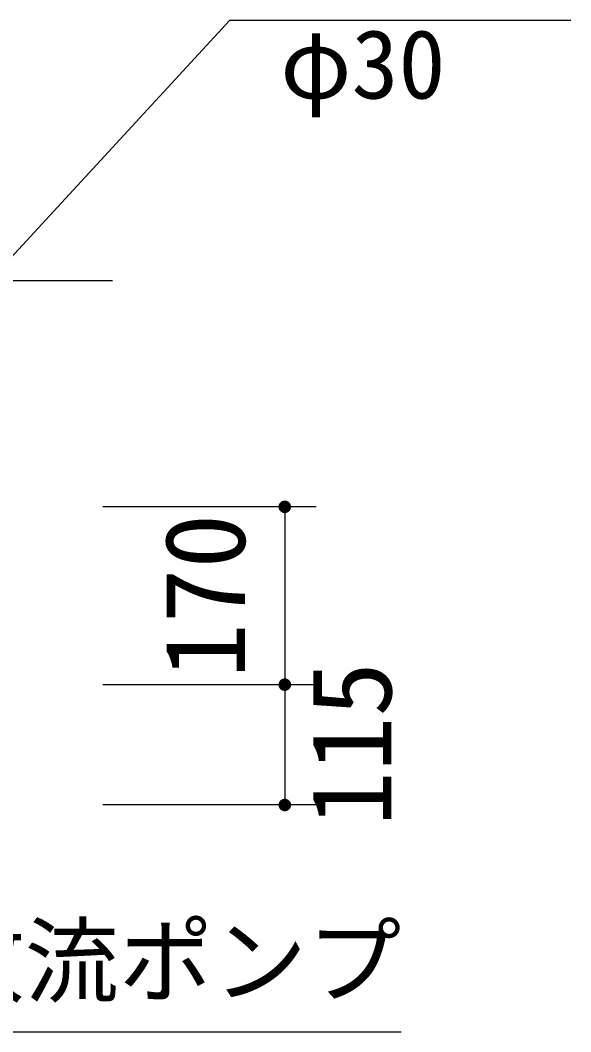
# Model space of a CAD drawing. Units: millimetres, scale not verified. Extents: x -8910 to 8910, y -6308 to 6308.
# Drawn here: x -2867 to -2340, y -2532 to -1565 of the extents above; entities that cross this region are included whole.
import ezdxf
from ezdxf.enums import TextEntityAlignment as Align

# ---------------------------------------------------------------- set-up
doc = ezdxf.new("R2010")
doc.units = ezdxf.units.MM
doc.header["$LTSCALE"] = 30
doc.linetypes.add('CHAIN2', pattern=[12, 9, -1, 1, -1])
doc.layers.add('0-3_空気管', color=3, linetype='Continuous', lineweight=25)
doc.layers.add('0-E_0E', color=3, linetype='Continuous', lineweight=25)
doc.styles.add('ＭＳ ゴシック', font='')
doc.styles.get('ＭＳ ゴシック').set_extended_font_data('MS Gothic')

msp = doc.modelspace()

# ---------------------------------------------------------------- linework, layer by layer
at = {"layer": '0-3_空気管', "color": 2}
for p, q in [((-2583.73, -2030.48), (-2787.61, -2030.48)), ((-2613.73, -2030.48), (-2613.73, -2200.48)), ((-2583.73, -2200.48), (-2787.61, -2200.48)), ((-2613.73, -2200.48), (-2613.73, -2315.48)), ((-2583.73, -2315.48), (-2787.61, -2315.48))]:
    msp.add_line(p, q, dxfattribs=at)
at = {"layer": '0-3_空気管', "color": 5}
for points in [[(-2619.72, -2030.1), (-2613.73, -2030.48), (-2619.73, -2030.48)], [(-2619.63, -2029.35), (-2613.73, -2030.48), (-2619.72, -2030.1)], [(-2619.44, -2028.62), (-2613.73, -2030.48), (-2619.63, -2029.35)], [(-2619.16, -2027.92), (-2613.73, -2030.48), (-2619.44, -2028.62)], [(-2618.8, -2027.26), (-2613.73, -2030.48), (-2619.16, -2027.92)], [(-2618.36, -2026.65), (-2613.73, -2030.48), (-2618.8, -2027.26)], [(-2617.84, -2026.1), (-2613.73, -2030.48), (-2618.36, -2026.65)], [(-2617.26, -2025.62), (-2613.73, -2030.48), (-2617.84, -2026.1)], [(-2617.26, -2025.62), (-2613.73, -2024.48), (-2613.73, -2030.48)], [(-2616.62, -2025.22), (-2613.73, -2024.48), (-2617.26, -2025.62)], [(-2615.94, -2024.9), (-2613.73, -2024.48), (-2616.62, -2025.22)], [(-2615.23, -2024.66), (-2613.73, -2024.48), (-2615.94, -2024.9)], [(-2614.48, -2024.52), (-2613.73, -2024.48), (-2615.23, -2024.66)], [(-2613.73, -2024.48), (-2607.73, -2030.48), (-2613.73, -2030.48)], [(-2613.36, -2024.49), (-2607.73, -2030.48), (-2613.73, -2024.48)], [(-2612.61, -2024.58), (-2607.73, -2030.48), (-2613.36, -2024.49)], [(-2611.88, -2024.77), (-2607.73, -2030.48), (-2612.61, -2024.58)], [(-2611.88, -2024.77), (-2607.78, -2029.72), (-2607.73, -2030.48)], [(-2611.18, -2025.05), (-2607.78, -2029.72), (-2611.88, -2024.77)], [(-2611.18, -2025.05), (-2607.92, -2028.98), (-2607.78, -2029.72)], [(-2610.52, -2025.41), (-2607.92, -2028.98), (-2611.18, -2025.05)], [(-2610.52, -2025.41), (-2608.15, -2028.27), (-2607.92, -2028.98)], [(-2609.91, -2025.85), (-2608.15, -2028.27), (-2610.52, -2025.41)], [(-2609.91, -2025.85), (-2608.48, -2027.59), (-2608.15, -2028.27)], [(-2609.36, -2026.37), (-2608.48, -2027.59), (-2609.91, -2025.85)], [(-2609.36, -2026.37), (-2608.88, -2026.95), (-2608.48, -2027.59)], [(-2619.73, -2030.48), (-2615.59, -2036.18), (-2619.69, -2031.23)], [(-2619.73, -2030.48), (-2614.86, -2036.37), (-2615.59, -2036.18)], [(-2613.73, -2030.48), (-2614.86, -2036.37), (-2619.73, -2030.48)], [(-2619.69, -2031.23), (-2616.29, -2035.91), (-2619.54, -2031.97)], [(-2619.69, -2031.23), (-2615.59, -2036.18), (-2616.29, -2035.91)], [(-2619.54, -2031.97), (-2616.95, -2035.54), (-2619.31, -2032.68)], [(-2619.54, -2031.97), (-2616.29, -2035.91), (-2616.95, -2035.54)], [(-2619.31, -2032.68), (-2617.56, -2035.1), (-2618.99, -2033.37)], [(-2619.31, -2032.68), (-2616.95, -2035.54), (-2617.56, -2035.1)], [(-2618.99, -2033.37), (-2618.11, -2034.58), (-2618.59, -2034)], [(-2618.99, -2033.37), (-2617.56, -2035.1), (-2618.11, -2034.58)], [(-2613.73, -2030.48), (-2614.11, -2036.46), (-2614.86, -2036.37)], [(-2613.73, -2030.48), (-2613.73, -2036.48), (-2614.11, -2036.46)], [(-2613.73, -2030.48), (-2612.98, -2036.43), (-2613.73, -2036.48)], [(-2613.73, -2030.48), (-2612.24, -2036.29), (-2612.98, -2036.43)], [(-2613.73, -2030.48), (-2611.52, -2036.05), (-2612.24, -2036.29)], [(-2613.73, -2030.48), (-2610.84, -2035.73), (-2611.52, -2036.05)], [(-2613.73, -2030.48), (-2610.21, -2035.33), (-2610.84, -2035.73)], [(-2613.73, -2030.48), (-2609.63, -2034.85), (-2610.21, -2035.33)], [(-2607.73, -2030.48), (-2609.63, -2034.85), (-2613.73, -2030.48)], [(-2607.73, -2030.48), (-2609.11, -2034.3), (-2609.63, -2034.85)], [(-2607.73, -2030.48), (-2608.67, -2033.69), (-2609.11, -2034.3)], [(-2607.73, -2030.48), (-2608.3, -2033.03), (-2608.67, -2033.69)], [(-2607.73, -2030.48), (-2608.03, -2032.33), (-2608.3, -2033.03)], [(-2607.73, -2030.48), (-2607.84, -2031.6), (-2608.03, -2032.33)], [(-2607.73, -2030.48), (-2607.74, -2030.85), (-2607.84, -2031.6)], [(-2617.26, -2195.62), (-2613.73, -2194.48), (-2613.73, -2200.48)], [(-2616.62, -2195.22), (-2613.73, -2194.48), (-2617.26, -2195.62)], [(-2615.94, -2194.9), (-2613.73, -2194.48), (-2616.62, -2195.22)], [(-2615.23, -2194.66), (-2613.73, -2194.48), (-2615.94, -2194.9)], [(-2614.48, -2194.52), (-2613.73, -2194.48), (-2615.23, -2194.66)], [(-2613.73, -2194.48), (-2607.73, -2200.48), (-2613.73, -2200.48)], [(-2613.36, -2194.49), (-2607.73, -2200.48), (-2613.73, -2194.48)], [(-2612.61, -2194.58), (-2607.73, -2200.48), (-2613.36, -2194.49)], [(-2612.61, -2194.58), (-2607.78, -2199.72), (-2607.73, -2200.48)], [(-2611.88, -2194.77), (-2607.78, -2199.72), (-2612.61, -2194.58)], [(-2611.88, -2194.77), (-2607.92, -2198.98), (-2607.78, -2199.72)], [(-2611.18, -2195.05), (-2607.92, -2198.98), (-2611.88, -2194.77)], [(-2619.72, -2200.1), (-2613.73, -2200.48), (-2619.73, -2200.48)], [(-2619.73, -2200.48), (-2614.86, -2206.37), (-2619.69, -2201.23)], [(-2619.73, -2200.48), (-2614.11, -2206.46), (-2614.86, -2206.37)], [(-2613.73, -2200.48), (-2614.11, -2206.46), (-2619.73, -2200.48)], [(-2619.63, -2199.35), (-2613.73, -2200.48), (-2619.72, -2200.1)], [(-2619.69, -2201.23), (-2615.59, -2206.18), (-2619.54, -2201.97)], [(-2619.69, -2201.23), (-2614.86, -2206.37), (-2615.59, -2206.18)], [(-2619.44, -2198.62), (-2613.73, -2200.48), (-2619.63, -2199.35)], [(-2619.54, -2201.97), (-2616.29, -2205.91), (-2619.31, -2202.68)], [(-2619.54, -2201.97), (-2615.59, -2206.18), (-2616.29, -2205.91)], [(-2619.16, -2197.92), (-2613.73, -2200.48), (-2619.44, -2198.62)], [(-2619.31, -2202.68), (-2616.95, -2205.54), (-2618.99, -2203.37)], [(-2619.31, -2202.68), (-2616.29, -2205.91), (-2616.95, -2205.54)], [(-2618.8, -2197.26), (-2613.73, -2200.48), (-2619.16, -2197.92)], [(-2618.99, -2203.37), (-2617.56, -2205.1), (-2618.59, -2204)], [(-2618.99, -2203.37), (-2616.95, -2205.54), (-2617.56, -2205.1)], [(-2618.36, -2196.65), (-2613.73, -2200.48), (-2618.8, -2197.26)], [(-2618.59, -2204), (-2617.56, -2205.1), (-2618.11, -2204.58)], [(-2617.84, -2196.1), (-2613.73, -2200.48), (-2618.36, -2196.65)], [(-2617.26, -2195.62), (-2613.73, -2200.48), (-2617.84, -2196.1)], [(-2613.73, -2200.48), (-2613.73, -2206.48), (-2614.11, -2206.46)], [(-2613.73, -2200.48), (-2612.98, -2206.43), (-2613.73, -2206.48)], [(-2613.73, -2200.48), (-2612.24, -2206.29), (-2612.98, -2206.43)], [(-2613.73, -2200.48), (-2611.52, -2206.05), (-2612.24, -2206.29)], [(-2613.73, -2200.48), (-2610.84, -2205.73), (-2611.52, -2206.05)], [(-2613.73, -2200.48), (-2610.21, -2205.33), (-2610.84, -2205.73)], [(-2613.73, -2200.48), (-2609.63, -2204.85), (-2610.21, -2205.33)], [(-2607.73, -2200.48), (-2609.63, -2204.85), (-2613.73, -2200.48)], [(-2611.18, -2195.05), (-2608.15, -2198.27), (-2607.92, -2198.98)], [(-2610.52, -2195.41), (-2608.15, -2198.27), (-2611.18, -2195.05)], [(-2610.52, -2195.41), (-2608.48, -2197.59), (-2608.15, -2198.27)], [(-2609.91, -2195.85), (-2608.48, -2197.59), (-2610.52, -2195.41)], [(-2609.91, -2195.85), (-2608.88, -2196.95), (-2608.48, -2197.59)], [(-2609.36, -2196.37), (-2608.88, -2196.95), (-2609.91, -2195.85)], [(-2607.73, -2200.48), (-2609.11, -2204.3), (-2609.63, -2204.85)], [(-2607.73, -2200.48), (-2608.67, -2203.69), (-2609.11, -2204.3)], [(-2607.73, -2200.48), (-2608.3, -2203.03), (-2608.67, -2203.69)], [(-2607.73, -2200.48), (-2608.03, -2202.33), (-2608.3, -2203.03)], [(-2607.73, -2200.48), (-2607.84, -2201.6), (-2608.03, -2202.33)], [(-2607.73, -2200.48), (-2607.74, -2200.85), (-2607.84, -2201.6)], [(-2617.26, -2310.62), (-2613.73, -2315.48), (-2617.84, -2311.1)], [(-2617.26, -2310.62), (-2613.73, -2309.48), (-2613.73, -2315.48)], [(-2616.62, -2310.22), (-2613.73, -2309.48), (-2617.26, -2310.62)], [(-2615.94, -2309.9), (-2613.73, -2309.48), (-2616.62, -2310.22)], [(-2615.23, -2309.66), (-2613.73, -2309.48), (-2615.94, -2309.9)], [(-2614.48, -2309.52), (-2613.73, -2309.48), (-2615.23, -2309.66)], [(-2613.73, -2309.48), (-2607.73, -2315.48), (-2613.73, -2315.48)], [(-2613.36, -2309.49), (-2607.73, -2315.48), (-2613.73, -2309.48)], [(-2612.61, -2309.58), (-2607.73, -2315.48), (-2613.36, -2309.49)], [(-2612.61, -2309.58), (-2607.78, -2314.72), (-2607.73, -2315.48)], [(-2611.88, -2309.77), (-2607.78, -2314.72), (-2612.61, -2309.58)], [(-2611.88, -2309.77), (-2607.92, -2313.98), (-2607.78, -2314.72)], [(-2611.18, -2310.05), (-2607.92, -2313.98), (-2611.88, -2309.77)], [(-2611.18, -2310.05), (-2608.15, -2313.27), (-2607.92, -2313.98)], [(-2610.52, -2310.41), (-2608.15, -2313.27), (-2611.18, -2310.05)], [(-2610.52, -2310.41), (-2608.48, -2312.59), (-2608.15, -2313.27)], [(-2609.91, -2310.85), (-2608.48, -2312.59), (-2610.52, -2310.41)], [(-2619.72, -2315.1), (-2613.73, -2315.48), (-2619.73, -2315.48)], [(-2619.73, -2315.48), (-2614.86, -2321.37), (-2619.69, -2316.23)], [(-2619.73, -2315.48), (-2614.11, -2321.46), (-2614.86, -2321.37)], [(-2613.73, -2315.48), (-2614.11, -2321.46), (-2619.73, -2315.48)], [(-2619.63, -2314.35), (-2613.73, -2315.48), (-2619.72, -2315.1)], [(-2619.69, -2316.23), (-2615.59, -2321.18), (-2619.54, -2316.97)], [(-2619.69, -2316.23), (-2614.86, -2321.37), (-2615.59, -2321.18)], [(-2619.44, -2313.62), (-2613.73, -2315.48), (-2619.63, -2314.35)], [(-2619.54, -2316.97), (-2616.29, -2320.91), (-2619.31, -2317.68)], [(-2619.54, -2316.97), (-2615.59, -2321.18), (-2616.29, -2320.91)], [(-2619.16, -2312.92), (-2613.73, -2315.48), (-2619.44, -2313.62)], [(-2619.31, -2317.68), (-2616.95, -2320.54), (-2618.99, -2318.37)], [(-2619.31, -2317.68), (-2616.29, -2320.91), (-2616.95, -2320.54)], [(-2618.8, -2312.26), (-2613.73, -2315.48), (-2619.16, -2312.92)], [(-2618.99, -2318.37), (-2617.56, -2320.1), (-2618.59, -2319)], [(-2618.99, -2318.37), (-2616.95, -2320.54), (-2617.56, -2320.1)], [(-2618.36, -2311.65), (-2613.73, -2315.48), (-2618.8, -2312.26)], [(-2618.59, -2319), (-2617.56, -2320.1), (-2618.11, -2319.58)], [(-2617.84, -2311.1), (-2613.73, -2315.48), (-2618.36, -2311.65)], [(-2613.73, -2315.48), (-2613.73, -2321.48), (-2614.11, -2321.46)], [(-2613.73, -2315.48), (-2612.98, -2321.43), (-2613.73, -2321.48)], [(-2613.73, -2315.48), (-2612.24, -2321.29), (-2612.98, -2321.43)], [(-2613.73, -2315.48), (-2611.52, -2321.05), (-2612.24, -2321.29)], [(-2613.73, -2315.48), (-2610.84, -2320.73), (-2611.52, -2321.05)], [(-2613.73, -2315.48), (-2610.21, -2320.33), (-2610.84, -2320.73)], [(-2613.73, -2315.48), (-2609.63, -2319.85), (-2610.21, -2320.33)], [(-2607.73, -2315.48), (-2609.63, -2319.85), (-2613.73, -2315.48)], [(-2609.91, -2310.85), (-2608.88, -2311.95), (-2608.48, -2312.59)], [(-2609.36, -2311.37), (-2608.88, -2311.95), (-2609.91, -2310.85)], [(-2607.73, -2315.48), (-2609.11, -2319.3), (-2609.63, -2319.85)], [(-2607.73, -2315.48), (-2608.67, -2318.69), (-2609.11, -2319.3)], [(-2607.73, -2315.48), (-2608.3, -2318.03), (-2608.67, -2318.69)], [(-2607.73, -2315.48), (-2608.03, -2317.33), (-2608.3, -2318.03)], [(-2607.73, -2315.48), (-2607.84, -2316.6), (-2608.03, -2317.33)], [(-2607.73, -2315.48), (-2607.74, -2315.85), (-2607.84, -2316.6)]]:
    msp.add_solid(points, dxfattribs=at)
at = {"layer": '0-E_0E', "linetype": 'CHAIN2'}
msp.add_line((-2778.56, -1814.48), (-3236.8, -1814.48), dxfattribs=at)
at = {"layer": '0-E_0E'}
for points in [[(-2894.76, -1812.76), (-2666.2, -1565.38), (-2340.27, -1565.38)], [(-3149.08, -2256.57), (-2967.39, -2532.24), (-2502.39, -2532.24)]]:
    msp.add_lwpolyline(points, dxfattribs=at)

# ---------------------------------------------------------------- texts
at = {"layer": '0-3_空気管', "color": 4, "style": 'ＭＳ ゴシック'}
for s, p in [('170', (-2628.73, -2194.23)), ('115', (-2488.69, -2335.8))]:
    msp.add_text(s, height=76.98, rotation=90, dxfattribs=at).set_placement(p, align=Align.BOTTOM_LEFT)
at = {"layer": '0-E_0E', "color": 4, "style": 'ＭＳ ゴシック'}
for s, p in [('φ30', (-2618.09, -1660.06)), ('放流ポンプ', (-2952.39, -2517.24))]:
    msp.add_text(s, height=65.98, dxfattribs=at).set_placement(p, align=Align.BOTTOM_LEFT)

doc.saveas('drawing.dxf')
